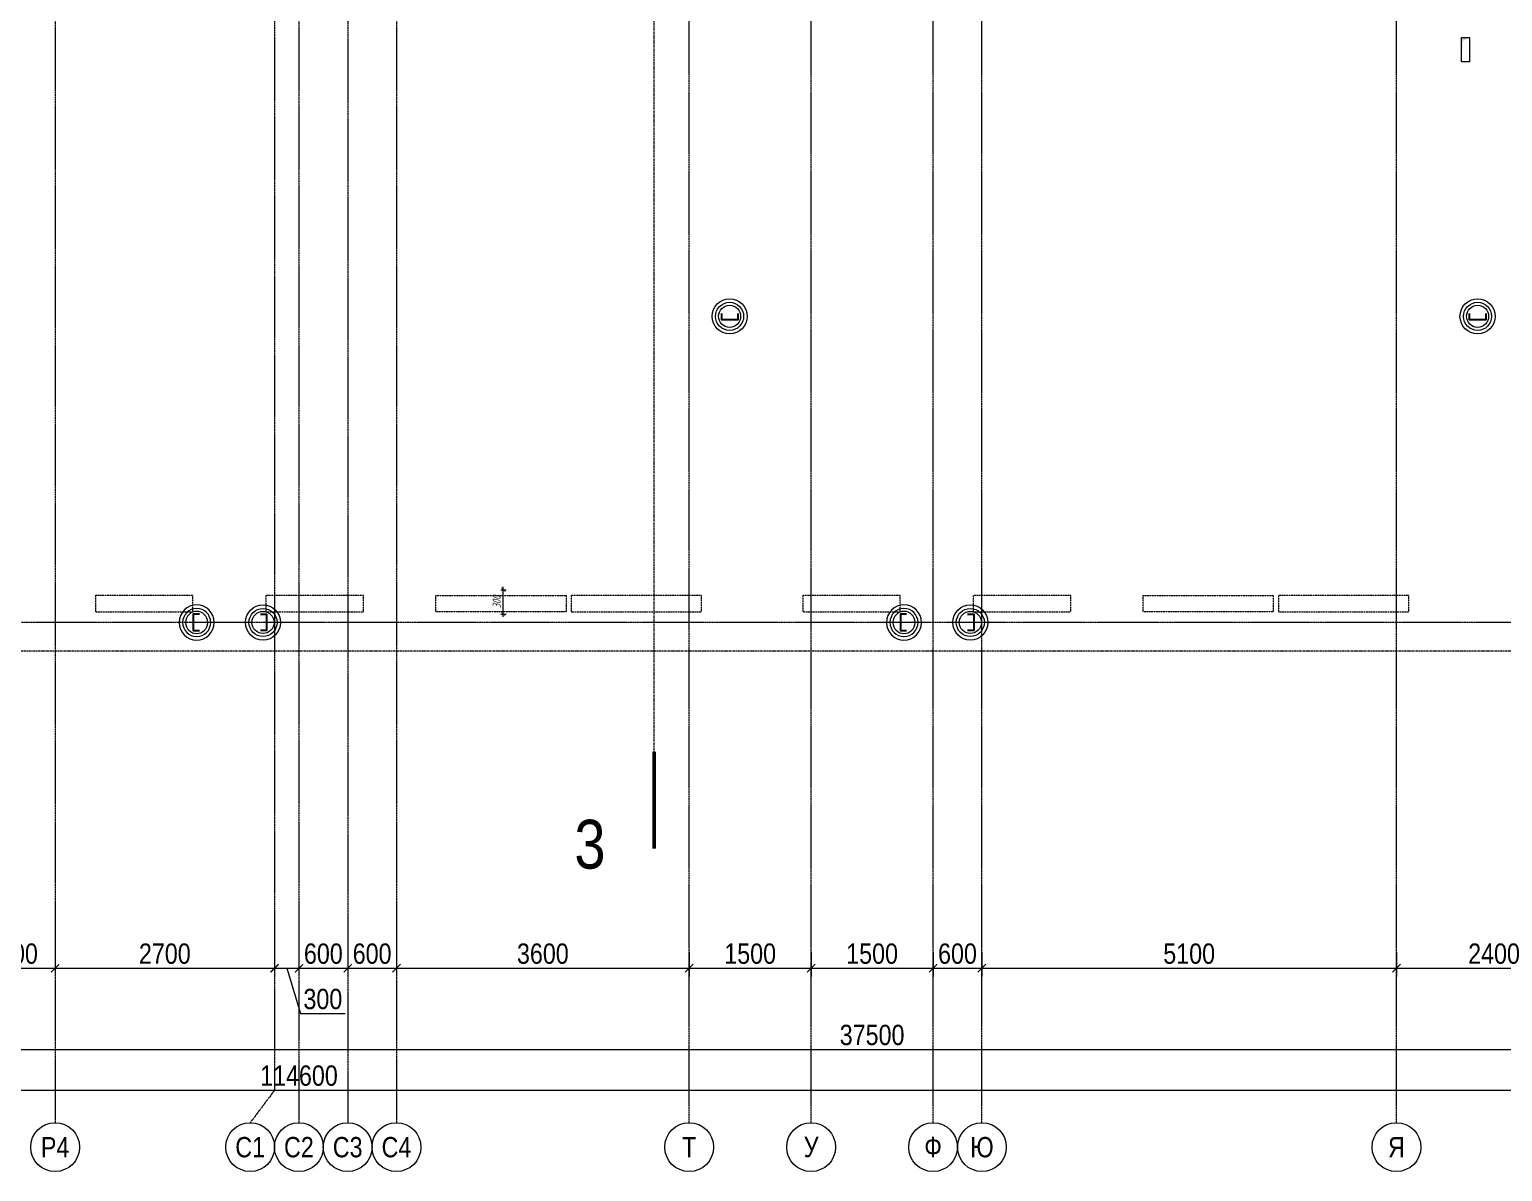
# Model space of a CAD drawing. Header units: millimetres. Extents: x -65509 to 912790, y 446 to 713294.
# Drawn here: x 171382 to 189502, y 288522 to 302567 of the extents above; entities that cross this region are included whole.
import ezdxf
from ezdxf.enums import TextEntityAlignment as Align

# ---------------------------------------------------------------- set-up
doc = ezdxf.new("R2010")
doc.units = ezdxf.units.MM
for name, pattern in [('CENTER2', [28.575, 19.05, -3.175, 3.175, -3.175]), ('DASHED', [19.05, 12.7, -6.35]), ('HIDDEN2', [4.7625, 3.175, -1.5875])]:
    doc.linetypes.add(name, pattern=pattern)
doc.layers.get('Defpoints').update_dxf_attribs({"color": 250})
doc.layers.add('АР_Делит', color=250, linetype='Continuous', lineweight=0, plot=False)
doc.layers.add('АР_Отопительные приборы', color=1, linetype='HIDDEN2', lineweight=0, true_color=0xff0000)
for name, color, linetype, lineweight in [('АР_Разрезы марка', 7, 'Continuous', 13), ('ВК_Шахты', 250, 'Continuous', 9), ('КМ_Фахверки', 250, 'Continuous', 25), ('РД_Оси_100', 250, 'Continuous', 0), ('РД_Оси_размер', 250, 'Continuous', 0)]:
    doc.layers.add(name, color=color, linetype=linetype, lineweight=lineweight)
doc.styles.add('style1', font='ARIALN.TTF')
doc.styles.add('T_dim', font='romans.shx', dxfattribs={"width": 0.7, "oblique": 15})
doc.styles.add('ккк', font='isocpeur.ttf', dxfattribs={"width": 0.85, "oblique": 15})
doc.dimstyles.new('1-50', dxfattribs={"dimscale": 50, "dimtxt": 2, "dimasz": 1, "dimexe": 0.7, "dimexo": 0.6, "dimtad": 1, "dimdec": 0, "dimlfac": -1, "dimtxsty": 'T_dim', "dimblk1": 'ARCHTICK', "dimblk2": 'ARCHTICK', "dimsah": 1, "dimcen": 0, "dimdle": 0.7, "dimclrd": 256, "dimclre": 256, "dimadec": 0, "dimazin": 0, "dimtfac": 1, "dimtdec": 0, "dimtmove": 1, "dimatfit": 3, "dimfxl": 25, "dimlwd": -1, "dimlwe": -1, "dimarcsym": 2})
doc.dimstyles.new('Dim100_ареал', dxfattribs={"dimscale": 100, "dimtxt": 2.5, "dimasz": 1, "dimexe": 1, "dimexo": 1, "dimgap": 0.5, "dimtad": 1, "dimzin": 12, "dimdsep": 46, "dimtxsty": 'style1', "dimblk": 'ARCHTICK', "dimcen": 1, "dimdle": 1, "dimclrd": 256, "dimclre": 256, "dimaunit": 1, "dimadec": 0, "dimazin": 3, "dimtfac": 1, "dimtmove": 1, "dimatfit": 3, "dimldrblk": 'OPEN30', "dimfxl": 4, "dimfxlon": 1, "dimtolj": 1, "dimtzin": 0, "dimlwd": 9, "dimlwe": 9, "dimarcsym": 0})

# ---------------------------------------------------------------- blocks, each defined once
blk = doc.blocks.new('A-iden')
at = {"linetype": 'Continuous', "lineweight": 5}
blk.add_circle((0, -4), 3, dxfattribs=at)
at = {"color": 0, "linetype": 'Continuous', "lineweight": 20, "style": 'ккк', "width": 0.85}
blk.add_attdef('ID', text='', height=8, dxfattribs=at).set_placement((0.31, -3.85), align=Align.MIDDLE_CENTER)
blk = doc.blocks.new('_ArchTick')
at = {"color": 0, "linetype": 'ByBlock', "const_width": 0.15}
blk.add_lwpolyline([(-0.5, -0.5), (0.5, 0.5)], dxfattribs=at)
blk = doc.blocks.new('*D303')
at = {"layer": 'Defpoints', "color": 0, "transparency": 16777216}
for p in [(53400, -3255), (54300, -3255), (54300, -4255)]:
    blk.add_point(p, dxfattribs=at)
at = {"layer": 'РД_Оси_размер', "color": 0, "lineweight": 5, "transparency": 16777216}
for p, q in [((53400, -4055), (53400, -4355)), ((54300, -4055), (54300, -4355)), ((53300, -4255), (54400, -4255))]:
    blk.add_line(p, q, dxfattribs=at)
at = {"layer": 'РД_Оси_размер', "color": 0, "lineweight": 5, "transparency": 16777216, "xscale": 100, "yscale": 100, "zscale": 100, "rotation": 180}
blk.add_blockref('_ArchTick', (53400, -4255), dxfattribs=at)
at = {"layer": 'РД_Оси_размер', "color": 0, "lineweight": 5, "transparency": 16777216, "xscale": 100, "yscale": 100, "zscale": 100}
blk.add_blockref('_ArchTick', (54300, -4255), dxfattribs=at)
at = {"layer": 'РД_Оси_размер', "color": 0, "transparency": 16777216, "insert": (53850, -4077), "char_height": 250, "attachment_point": 5, "style": 'style1'}
blk.add_mtext('\\A1;900', dxfattribs=at)
blk = doc.blocks.new('_Open30')
at = {"color": 0, "linetype": 'ByBlock', "lineweight": -2}
for p, q in [((-1, 0.27), (0, 0)), ((0, 0), (-1, -0.27)), ((0, 0), (-1, 0))]:
    blk.add_line(p, q, dxfattribs=at)
blk = doc.blocks.new('*D304')
at = {"layer": 'Defpoints', "color": 0, "transparency": 16777216}
for p in [(54300, -3255), (57000, -3255), (57000, -4255)]:
    blk.add_point(p, dxfattribs=at)
at = {"layer": 'РД_Оси_размер', "color": 0, "lineweight": 5, "transparency": 16777216}
for p, q in [((54300, -4055), (54300, -4355)), ((57000, -4055), (57000, -4355)), ((54200, -4255), (57100, -4255))]:
    blk.add_line(p, q, dxfattribs=at)
at = {"layer": 'РД_Оси_размер', "color": 0, "lineweight": 5, "transparency": 16777216, "xscale": 100, "yscale": 100, "zscale": 100, "rotation": 180}
blk.add_blockref('_ArchTick', (54300, -4255), dxfattribs=at)
at = {"layer": 'РД_Оси_размер', "color": 0, "lineweight": 5, "transparency": 16777216, "xscale": 100, "yscale": 100, "zscale": 100}
blk.add_blockref('_ArchTick', (57000, -4255), dxfattribs=at)
at = {"layer": 'РД_Оси_размер', "color": 0, "transparency": 16777216, "insert": (55650, -4077), "char_height": 250, "attachment_point": 5, "style": 'style1'}
blk.add_mtext('\\A1;2700', dxfattribs=at)
blk = doc.blocks.new('*D305')
at = {"layer": 'Defpoints', "color": 0, "transparency": 16777216}
for p in [(57000, -3255), (57300, -3255), (57300, -4255)]:
    blk.add_point(p, dxfattribs=at)
at = {"layer": 'РД_Оси_размер', "color": 0, "lineweight": 5, "transparency": 16777216}
for p, q in [((57000, -4055), (57000, -4355)), ((57300, -4055), (57300, -4355)), ((56900, -4255), (57400, -4255)), ((57150, -4255), (57317, -4813)), ((57317, -4813), (57870, -4813))]:
    blk.add_line(p, q, dxfattribs=at)
at = {"layer": 'РД_Оси_размер', "color": 0, "lineweight": 5, "transparency": 16777216, "xscale": 100, "yscale": 100, "zscale": 100, "rotation": 180}
blk.add_blockref('_ArchTick', (57000, -4255), dxfattribs=at)
at = {"layer": 'РД_Оси_размер', "color": 0, "lineweight": 5, "transparency": 16777216, "xscale": 100, "yscale": 100, "zscale": 100}
blk.add_blockref('_ArchTick', (57300, -4255), dxfattribs=at)
at = {"layer": 'РД_Оси_размер', "color": 0, "transparency": 16777216, "insert": (57594, -4635), "char_height": 250, "attachment_point": 5, "style": 'style1'}
blk.add_mtext('\\A1;300', dxfattribs=at)
blk = doc.blocks.new('*D306')
at = {"layer": 'Defpoints', "color": 0, "transparency": 16777216}
for p in [(57300, -3255), (57900, -3255), (57900, -4255)]:
    blk.add_point(p, dxfattribs=at)
at = {"layer": 'РД_Оси_размер', "color": 0, "lineweight": 5, "transparency": 16777216}
for p, q in [((57300, -4055), (57300, -4355)), ((57900, -4055), (57900, -4355)), ((57200, -4255), (58000, -4255))]:
    blk.add_line(p, q, dxfattribs=at)
at = {"layer": 'РД_Оси_размер', "color": 0, "lineweight": 5, "transparency": 16777216, "xscale": 100, "yscale": 100, "zscale": 100, "rotation": 180}
blk.add_blockref('_ArchTick', (57300, -4255), dxfattribs=at)
at = {"layer": 'РД_Оси_размер', "color": 0, "lineweight": 5, "transparency": 16777216, "xscale": 100, "yscale": 100, "zscale": 100}
blk.add_blockref('_ArchTick', (57900, -4255), dxfattribs=at)
at = {"layer": 'РД_Оси_размер', "color": 0, "transparency": 16777216, "insert": (57600, -4077), "char_height": 250, "attachment_point": 5, "style": 'style1'}
blk.add_mtext('\\A1;600', dxfattribs=at)
blk = doc.blocks.new('*D307')
at = {"layer": 'Defpoints', "color": 0, "transparency": 16777216}
for p in [(57900, -3255), (58500, -3255), (58500, -4255)]:
    blk.add_point(p, dxfattribs=at)
at = {"layer": 'РД_Оси_размер', "color": 0, "lineweight": 5, "transparency": 16777216}
for p, q in [((57900, -4055), (57900, -4355)), ((58500, -4055), (58500, -4355)), ((57800, -4255), (58600, -4255))]:
    blk.add_line(p, q, dxfattribs=at)
at = {"layer": 'РД_Оси_размер', "color": 0, "lineweight": 5, "transparency": 16777216, "xscale": 100, "yscale": 100, "zscale": 100, "rotation": 180}
blk.add_blockref('_ArchTick', (57900, -4255), dxfattribs=at)
at = {"layer": 'РД_Оси_размер', "color": 0, "lineweight": 5, "transparency": 16777216, "xscale": 100, "yscale": 100, "zscale": 100}
blk.add_blockref('_ArchTick', (58500, -4255), dxfattribs=at)
at = {"layer": 'РД_Оси_размер', "color": 0, "transparency": 16777216, "insert": (58200, -4077), "char_height": 250, "attachment_point": 5, "style": 'style1'}
blk.add_mtext('\\A1;600', dxfattribs=at)
blk = doc.blocks.new('*D308')
at = {"layer": 'Defpoints', "color": 0, "transparency": 16777216}
for p in [(58500, -3255), (62100, -3255), (62100, -4255)]:
    blk.add_point(p, dxfattribs=at)
at = {"layer": 'РД_Оси_размер', "color": 0, "lineweight": 5, "transparency": 16777216}
for p, q in [((58500, -4055), (58500, -4355)), ((62100, -4055), (62100, -4355)), ((58400, -4255), (62200, -4255))]:
    blk.add_line(p, q, dxfattribs=at)
at = {"layer": 'РД_Оси_размер', "color": 0, "lineweight": 5, "transparency": 16777216, "xscale": 100, "yscale": 100, "zscale": 100, "rotation": 180}
blk.add_blockref('_ArchTick', (58500, -4255), dxfattribs=at)
at = {"layer": 'РД_Оси_размер', "color": 0, "lineweight": 5, "transparency": 16777216, "xscale": 100, "yscale": 100, "zscale": 100}
blk.add_blockref('_ArchTick', (62100, -4255), dxfattribs=at)
at = {"layer": 'РД_Оси_размер', "color": 0, "transparency": 16777216, "insert": (60300, -4077), "char_height": 250, "attachment_point": 5, "style": 'style1'}
blk.add_mtext('\\A1;3600', dxfattribs=at)
blk = doc.blocks.new('*D309')
at = {"layer": 'Defpoints', "color": 0, "transparency": 16777216}
for p in [(62100, -3255), (63600, -3255), (63600, -4255)]:
    blk.add_point(p, dxfattribs=at)
at = {"layer": 'РД_Оси_размер', "color": 0, "lineweight": 5, "transparency": 16777216}
for p, q in [((62100, -4055), (62100, -4355)), ((63600, -4055), (63600, -4355)), ((62000, -4255), (63700, -4255))]:
    blk.add_line(p, q, dxfattribs=at)
at = {"layer": 'РД_Оси_размер', "color": 0, "lineweight": 5, "transparency": 16777216, "xscale": 100, "yscale": 100, "zscale": 100, "rotation": 180}
blk.add_blockref('_ArchTick', (62100, -4255), dxfattribs=at)
at = {"layer": 'РД_Оси_размер', "color": 0, "lineweight": 5, "transparency": 16777216, "xscale": 100, "yscale": 100, "zscale": 100}
blk.add_blockref('_ArchTick', (63600, -4255), dxfattribs=at)
at = {"layer": 'РД_Оси_размер', "color": 0, "transparency": 16777216, "insert": (62850, -4077), "char_height": 250, "attachment_point": 5, "style": 'style1'}
blk.add_mtext('\\A1;1500', dxfattribs=at)
blk = doc.blocks.new('*D310')
at = {"layer": 'Defpoints', "color": 0, "transparency": 16777216}
for p in [(63600, -3255), (65100, -3255), (65100, -4255)]:
    blk.add_point(p, dxfattribs=at)
at = {"layer": 'РД_Оси_размер', "color": 0, "lineweight": 5, "transparency": 16777216}
for p, q in [((63600, -4055), (63600, -4355)), ((65100, -4055), (65100, -4355)), ((63500, -4255), (65200, -4255))]:
    blk.add_line(p, q, dxfattribs=at)
at = {"layer": 'РД_Оси_размер', "color": 0, "lineweight": 5, "transparency": 16777216, "xscale": 100, "yscale": 100, "zscale": 100, "rotation": 180}
blk.add_blockref('_ArchTick', (63600, -4255), dxfattribs=at)
at = {"layer": 'РД_Оси_размер', "color": 0, "lineweight": 5, "transparency": 16777216, "xscale": 100, "yscale": 100, "zscale": 100}
blk.add_blockref('_ArchTick', (65100, -4255), dxfattribs=at)
at = {"layer": 'РД_Оси_размер', "color": 0, "transparency": 16777216, "insert": (64350, -4077), "char_height": 250, "attachment_point": 5, "style": 'style1'}
blk.add_mtext('\\A1;1500', dxfattribs=at)
blk = doc.blocks.new('*D311')
at = {"layer": 'Defpoints', "color": 0, "transparency": 16777216}
for p in [(65100, -3255), (65700, -3255), (65700, -4255)]:
    blk.add_point(p, dxfattribs=at)
at = {"layer": 'РД_Оси_размер', "color": 0, "lineweight": 5, "transparency": 16777216}
for p, q in [((65100, -4055), (65100, -4355)), ((65700, -4055), (65700, -4355)), ((65000, -4255), (65800, -4255))]:
    blk.add_line(p, q, dxfattribs=at)
at = {"layer": 'РД_Оси_размер', "color": 0, "lineweight": 5, "transparency": 16777216, "xscale": 100, "yscale": 100, "zscale": 100, "rotation": 180}
blk.add_blockref('_ArchTick', (65100, -4255), dxfattribs=at)
at = {"layer": 'РД_Оси_размер', "color": 0, "lineweight": 5, "transparency": 16777216, "xscale": 100, "yscale": 100, "zscale": 100}
blk.add_blockref('_ArchTick', (65700, -4255), dxfattribs=at)
at = {"layer": 'РД_Оси_размер', "color": 0, "transparency": 16777216, "insert": (65400, -4077), "char_height": 250, "attachment_point": 5, "style": 'style1'}
blk.add_mtext('\\A1;600', dxfattribs=at)
blk = doc.blocks.new('*D312')
at = {"layer": 'Defpoints', "color": 0, "transparency": 16777216}
for p in [(65700, -3255), (70800, -3255), (70800, -4255)]:
    blk.add_point(p, dxfattribs=at)
at = {"layer": 'РД_Оси_размер', "color": 0, "lineweight": 5, "transparency": 16777216}
for p, q in [((65700, -4055), (65700, -4355)), ((70800, -4055), (70800, -4355)), ((65600, -4255), (70900, -4255))]:
    blk.add_line(p, q, dxfattribs=at)
at = {"layer": 'РД_Оси_размер', "color": 0, "lineweight": 5, "transparency": 16777216, "xscale": 100, "yscale": 100, "zscale": 100, "rotation": 180}
blk.add_blockref('_ArchTick', (65700, -4255), dxfattribs=at)
at = {"layer": 'РД_Оси_размер', "color": 0, "lineweight": 5, "transparency": 16777216, "xscale": 100, "yscale": 100, "zscale": 100}
blk.add_blockref('_ArchTick', (70800, -4255), dxfattribs=at)
at = {"layer": 'РД_Оси_размер', "color": 0, "transparency": 16777216, "insert": (68250, -4077), "char_height": 250, "attachment_point": 5, "style": 'style1'}
blk.add_mtext('\\A1;5100', dxfattribs=at)
blk = doc.blocks.new('*D313')
at = {"layer": 'Defpoints', "color": 0, "transparency": 16777216}
for p in [(70800, -3255), (73200, -3255), (73200, -4255)]:
    blk.add_point(p, dxfattribs=at)
at = {"layer": 'РД_Оси_размер', "color": 0, "lineweight": 5, "transparency": 16777216}
for p, q in [((70800, -4055), (70800, -4355)), ((73200, -4055), (73200, -4355)), ((70700, -4255), (73300, -4255))]:
    blk.add_line(p, q, dxfattribs=at)
at = {"layer": 'РД_Оси_размер', "color": 0, "lineweight": 5, "transparency": 16777216, "xscale": 100, "yscale": 100, "zscale": 100, "rotation": 180}
blk.add_blockref('_ArchTick', (70800, -4255), dxfattribs=at)
at = {"layer": 'РД_Оси_размер', "color": 0, "lineweight": 5, "transparency": 16777216, "xscale": 100, "yscale": 100, "zscale": 100}
blk.add_blockref('_ArchTick', (73200, -4255), dxfattribs=at)
at = {"layer": 'РД_Оси_размер', "color": 0, "transparency": 16777216, "insert": (72000, -4077), "char_height": 250, "attachment_point": 5, "style": 'style1'}
blk.add_mtext('\\A1;2400', dxfattribs=at)
blk = doc.blocks.new('*D204')
at = {"layer": 'Defpoints', "color": 0, "transparency": 16777216}
for p in [(0, -3255), (114600, -3255), (114600, -5755)]:
    blk.add_point(p, dxfattribs=at)
at = {"layer": 'РД_Оси_размер', "color": 0, "lineweight": 5, "transparency": 16777216}
for p, q in [((0, -5555), (0, -5855)), ((114600, -5555), (114600, -5855)), ((-100, -5755), (114700, -5755))]:
    blk.add_line(p, q, dxfattribs=at)
at = {"layer": 'РД_Оси_размер', "color": 0, "lineweight": 5, "transparency": 16777216, "xscale": 100, "yscale": 100, "zscale": 100, "rotation": 180}
blk.add_blockref('_ArchTick', (0, -5755), dxfattribs=at)
at = {"layer": 'РД_Оси_размер', "color": 0, "lineweight": 5, "transparency": 16777216, "xscale": 100, "yscale": 100, "zscale": 100}
blk.add_blockref('_ArchTick', (114600, -5755), dxfattribs=at)
at = {"layer": 'РД_Оси_размер', "color": 0, "transparency": 16777216, "insert": (57300, -5577), "char_height": 250, "attachment_point": 5, "style": 'style1'}
blk.add_mtext('\\A1;114600', dxfattribs=at)
blk = doc.blocks.new('*D220')
at = {"layer": 'Defpoints', "color": 0, "transparency": 16777216}
for p in [(45600, -3255), (83100, -3255), (83100, -5255)]:
    blk.add_point(p, dxfattribs=at)
at = {"layer": 'РД_Оси_размер', "color": 0, "lineweight": 5, "transparency": 16777216}
for p, q in [((45600, -5055), (45600, -5355)), ((83100, -5055), (83100, -5355)), ((45500, -5255), (83200, -5255))]:
    blk.add_line(p, q, dxfattribs=at)
at = {"layer": 'РД_Оси_размер', "color": 0, "lineweight": 5, "transparency": 16777216, "xscale": 100, "yscale": 100, "zscale": 100, "rotation": 180}
blk.add_blockref('_ArchTick', (45600, -5255), dxfattribs=at)
at = {"layer": 'РД_Оси_размер', "color": 0, "lineweight": 5, "transparency": 16777216, "xscale": 100, "yscale": 100, "zscale": 100}
blk.add_blockref('_ArchTick', (83100, -5255), dxfattribs=at)
at = {"layer": 'РД_Оси_размер', "color": 0, "transparency": 16777216, "insert": (64350, -5077), "char_height": 250, "attachment_point": 5, "style": 'style1'}
blk.add_mtext('\\A1;37500', dxfattribs=at)
blk = doc.blocks.new('otv')
at = {"linetype": 'Continuous'}
blk.add_lwpolyline([(0, -1), (0, 0), (1, 0), (1, -1)], close=True, dxfattribs=at)
blk.add_solid([(0, -1), (0, 0), (0.135, -0.137), (1, 0)], dxfattribs=at)
blk = doc.blocks.new('Ф_пеноблок 200')
at = {"layer": 'АР_Делит', "color": 1}
for radius in [216, 173, 136]:
    blk.add_circle((103, -42), radius, dxfattribs=at)
at = {"layer": 'КМ_Фахверки'}
blk.add_lwpolyline([(0, -75), (0, 0), (200, 0), (200, -75)], dxfattribs=at)
blk = doc.blocks.new('*D544')
at = {"layer": 'Defpoints', "color": 0, "lineweight": 25, "transparency": 16777216}
for p in [(177149, 295677), (177211, 295677), (177149, 295377)]:
    blk.add_point(p, dxfattribs=at)
at = {"layer": 'АР_Делит', "color": 0, "transparency": 16777216}
for p, q in [((177211, 295342), (177211, 295712)), ((177179, 295677), (177246, 295677)), ((177179, 295377), (177246, 295377))]:
    blk.add_line(p, q, dxfattribs=at)
at = {"layer": 'АР_Делит', "color": 0, "transparency": 16777216, "xscale": 50, "yscale": 50, "zscale": 50}
for p, rotation in [((177211, 295677), 90), ((177211, 295377), 270)]:
    blk.add_blockref('_ArchTick', p, dxfattribs=dict(at, rotation=rotation))
at = {"layer": 'АР_Делит', "color": 0, "transparency": 16777216, "insert": (177129, 295527), "char_height": 100, "attachment_point": 5, "rotation": 90, "style": 'T_dim'}
blk.add_mtext('300', dxfattribs=at)
blk = doc.blocks.new('Bottom_R_1200')
at = {"layer": 'АР_Отопительные приборы'}
blk.add_lwpolyline([(-600, -100), (600, -100), (600, 100), (-600, 100)], close=True, dxfattribs=at)
blk = doc.blocks.new('Bottom_R_1600')
at = {"layer": 'АР_Отопительные приборы'}
blk.add_lwpolyline([(-800, -100), (800, -100), (800, 100), (-800, 100)], close=True, dxfattribs=at)
blk = doc.blocks.new('Bottom_L_1600')
at = {"layer": 'АР_Отопительные приборы'}
blk.add_lwpolyline([(800, -100), (-800, -100), (-800, 100), (800, 100)], close=True, dxfattribs=at)
blk = doc.blocks.new('СОШ_2200_АР_ОСИ_М100_28.05.24')
at = {"layer": 'АР_Делит', "color": 5, "linetype": 'DASHED'}
blk.add_lwpolyline([(114955, 135155), (114955, -355), (93595.036, -355), (93595.036, 13855), (94145, 13855), (94145, 68320), (66055, 68320), (66055, 13857.73), (83455, 13857.73), (83455, -355), (45245, -355), (45245, 13145), (44695, 13145), (44695, 26755), (45245, 26755), (45245, 68320), (20455, 68320), (20455, 26755), (27955, 26755), (27955, 13145), (-355, 13145), (-355, 100855)], dxfattribs=at)
at = {"layer": 'РД_Оси_100', "linetype": 'CENTER2'}
for p, q in [((63600, -6155), (63600, 139938.679)), ((65100, -6155), (65100, 139938.679)), ((70800, -6155), (70800, 90900)), ((62100, -6155), (62100, 73302.739)), ((33000, 0), (85055, 0))]:
    blk.add_line(p, q, dxfattribs=at)
for points in [[(54300, 139938.679), (54300, -6155)], [(57300, 139938.679), (57300, -6155)], [(58500, 139938.679), (58500, -6155)], [(65700, -6155), (65700, 139938.679)], [(57000, 70839.76), (57000, -5755), (56700, -6155)], [(57900, 70753.904), (57900, -6155)]]:
    blk.add_lwpolyline(points, dxfattribs=at)
at = {"layer": 'РД_Оси_100', "color": 0}
ref = blk.add_blockref('A-iden', (54300.734, -6054.999), dxfattribs=dict(at, xscale=100, yscale=100, zscale=100))
ref.add_attrib('ID', 'Р4', dxfattribs={"layer": '0', "linetype": 'Continuous', "height": 250, "style": 'style1'}).set_placement((54300.734, -6454.999), align=Align.MIDDLE)
ref = blk.add_blockref('A-iden', (56700, -6055), dxfattribs=dict(at, xscale=100, yscale=100, zscale=100))
ref.add_attrib('ID', 'С1', dxfattribs={"layer": '0', "linetype": 'Continuous', "height": 250, "style": 'style1'}).set_placement((56700, -6455), align=Align.MIDDLE)
ref = blk.add_blockref('A-iden', (57299.266, -6054.999), dxfattribs=dict(at, xscale=100, yscale=100, zscale=100))
ref.add_attrib('ID', 'С2', dxfattribs={"layer": '0', "linetype": 'Continuous', "height": 250, "style": 'style1'}).set_placement((57299.266, -6454.999), align=Align.MIDDLE)
ref = blk.add_blockref('A-iden', (57899.266, -6054.999), dxfattribs=dict(at, xscale=100, yscale=100, zscale=100))
ref.add_attrib('ID', 'С3', dxfattribs={"layer": '0', "linetype": 'Continuous', "height": 250, "style": 'style1'}).set_placement((57899.266, -6454.999), align=Align.MIDDLE)
ref = blk.add_blockref('A-iden', (58499.266, -6054.999), dxfattribs=dict(at, xscale=100, yscale=100, zscale=100))
ref.add_attrib('ID', 'С4', dxfattribs={"layer": '0', "linetype": 'Continuous', "height": 250, "style": 'style1'}).set_placement((58499.266, -6454.999), align=Align.MIDDLE)
ref = blk.add_blockref('A-iden', (62100, -6054.999), dxfattribs=dict(at, xscale=100, yscale=100, zscale=100))
ref.add_attrib('ID', 'Т', dxfattribs={"layer": '0', "linetype": 'Continuous', "height": 250, "style": 'style1'}).set_placement((62100, -6454.999), align=Align.MIDDLE)
ref = blk.add_blockref('A-iden', (63600, -6054.999), dxfattribs=dict(at, xscale=100, yscale=100, zscale=100))
ref.add_attrib('ID', 'У', dxfattribs={"layer": '0', "linetype": 'Continuous', "height": 250, "style": 'style1'}).set_placement((63600, -6454.999), align=Align.MIDDLE)
ref = blk.add_blockref('A-iden', (65100, -6054.999), dxfattribs=dict(at, xscale=100, yscale=100, zscale=100))
ref.add_attrib('ID', 'Ф', dxfattribs={"layer": '0', "linetype": 'Continuous', "height": 250, "style": 'style1'}).set_placement((65100, -6454.999), align=Align.MIDDLE)
ref = blk.add_blockref('A-iden', (65700.734, -6054.999), dxfattribs=dict(at, xscale=100, yscale=100, zscale=100))
ref.add_attrib('ID', 'Ю', dxfattribs={"layer": '0', "linetype": 'Continuous', "height": 250, "style": 'style1'}).set_placement((65700.734, -6454.999), align=Align.MIDDLE)
ref = blk.add_blockref('A-iden', (70800, -6054.999), dxfattribs=dict(at, xscale=100, yscale=100, zscale=100))
ref.add_attrib('ID', 'Я', dxfattribs={"layer": '0', "linetype": 'Continuous', "height": 250, "style": 'style1'}).set_placement((70800, -6454.999), align=Align.MIDDLE)
at = {"layer": 'РД_Оси_размер'}
for base, p1, p2, picture, middle in [((114600, -5755), (0, -3255), (114600, -3255), '*D204', (57300, -5577.357)), ((83100, -5255), (45600, -3255), (83100, -3255), '*D220', (64350, -5077.357)), ((54300, -4255), (53400, -3255), (54300, -3255), '*D303', (53850, -4077.357)), ((57000, -4255), (54300, -3255), (57000, -3255), '*D304', (55650, -4077.357)), ((57300, -4255), (57000, -3255), (57300, -3255), '*D305', (57367.379, -4635.286)), ((57900, -4255), (57300, -3255), (57900, -3255), '*D306', (57600, -4077.357)), ((58500, -4255), (57900, -3255), (58500, -3255), '*D307', (58200, -4077.357)), ((62100, -4255), (58500, -3255), (62100, -3255), '*D308', (60300, -4077.357)), ((63600, -4255), (62100, -3255), (63600, -3255), '*D309', (62850, -4077.357)), ((65100, -4255), (63600, -3255), (65100, -3255), '*D310', (64350, -4077.357)), ((65700, -4255), (65100, -3255), (65700, -3255), '*D311', (65400, -4077.357)), ((70800, -4255), (65700, -3255), (70800, -3255), '*D312', (68250, -4077.357)), ((73200, -4255), (70800, -3255), (73200, -3255), '*D313', (72000, -4077.357))]:
    dim = blk.add_linear_dim(base=base, p1=p1, p2=p2, dimstyle='Dim100_ареал', dxfattribs=at)
    dim.commit()
    dim.dimension.update_dxf_attribs({"geometry": picture, "text_midpoint": middle})

msp = doc.modelspace()

# ---------------------------------------------------------------- linework, layer by layer
at = {"layer": 'АР_Разрезы марка', "linetype": 'DASHED', "lineweight": 0}
msp.add_lwpolyline([(179067.479, 293683.532), (179067.479, 361735.232), (180462.271, 361735.232), (180462.271, 398877.72), (173054.626, 398877.72), (173054.626, 429094.536)], dxfattribs=at)
at = {"layer": 'АР_Разрезы марка', "lineweight": 50}
msp.add_lwpolyline([(179067.479, 293683.532), (179067.479, 292492.881)], dxfattribs=at)
at = {"layer": 'АР_Разрезы марка'}
msp.add_lwpolyline([(179067.479, 293088.207, 0, 200, 0), (178623.21, 293088.207, 0, 0, 0), (177793.649, 293088.207, 0, 0, 0)], format="xyseb", dxfattribs=at)

# ---------------------------------------------------------------- block references
at = {"layer": 'АР_Отопительные приборы'}
for name, p in [('Bottom_R_1200', (172793.12, 295506.733)), ('Bottom_R_1200', (174890.852, 295506.733)), ('Bottom_L_1600', (177181.926, 295506.733)), ('Bottom_R_1600', (178847.159, 295506.733)), ('Bottom_R_1200', (181493.12, 295506.733)), ('Bottom_R_1200', (183590.852, 295506.733)), ('Bottom_L_1600', (185881.926, 295506.733)), ('Bottom_R_1600', (187547.159, 295506.733))]:
    msp.add_blockref(name, p, dxfattribs=at)
at = {"layer": 'ВК_Шахты', "color": 1, "xscale": 100, "yscale": 300, "rotation": 359.9999782468097}
msp.add_blockref('otv', (188997.159, 302466.733), dxfattribs=at)
at = {"layer": 'КМ_Фахверки'}
for p, rotation in [((180097.159, 298996.733), 180), ((189297.127, 298996.733), 180), ((174297.158, 295376.733), 270), ((182997.158, 295376.733), 270)]:
    msp.add_blockref('Ф_пеноблок 200', p, dxfattribs=dict(at, rotation=rotation))
at = {"layer": 'КМ_Фахверки', "xscale": -1, "rotation": 90}
for p in [(173397.158, 295376.733), (182097.158, 295376.733)]:
    msp.add_blockref('Ф_пеноблок 200', p, dxfattribs=at)
at = {"layer": 'РД_Оси_100'}
msp.add_blockref('СОШ_2200_АР_ОСИ_М100_28.05.24', (117397.159, 295276.733), dxfattribs=at)

# ---------------------------------------------------------------- texts
at = {"layer": 'АР_Разрезы марка', "color": 7, "insert": (178276.556, 292542.651), "char_height": 600, "width": 1999.94, "attachment_point": 5, "style": 'style1'}
msp.add_mtext('3', dxfattribs=at)

# ---------------------------------------------------------------- dimensions: what is measured, and where the dimension line sits
at = {"layer": 'АР_Делит', "color": 0}
dim = msp.add_linear_dim(base=(177210.558, 295676.733), p1=(177148.794, 295376.733), p2=(177148.794, 295676.733), angle=90, dimstyle='1-50', override={"dimclrd": 0, "dimclre": 0}, dxfattribs=at)
dim.commit()
dim.dimension.update_dxf_attribs({"geometry": '*D544', "text_midpoint": (177129.308, 295526.733)})

doc.saveas('drawing.dxf')
